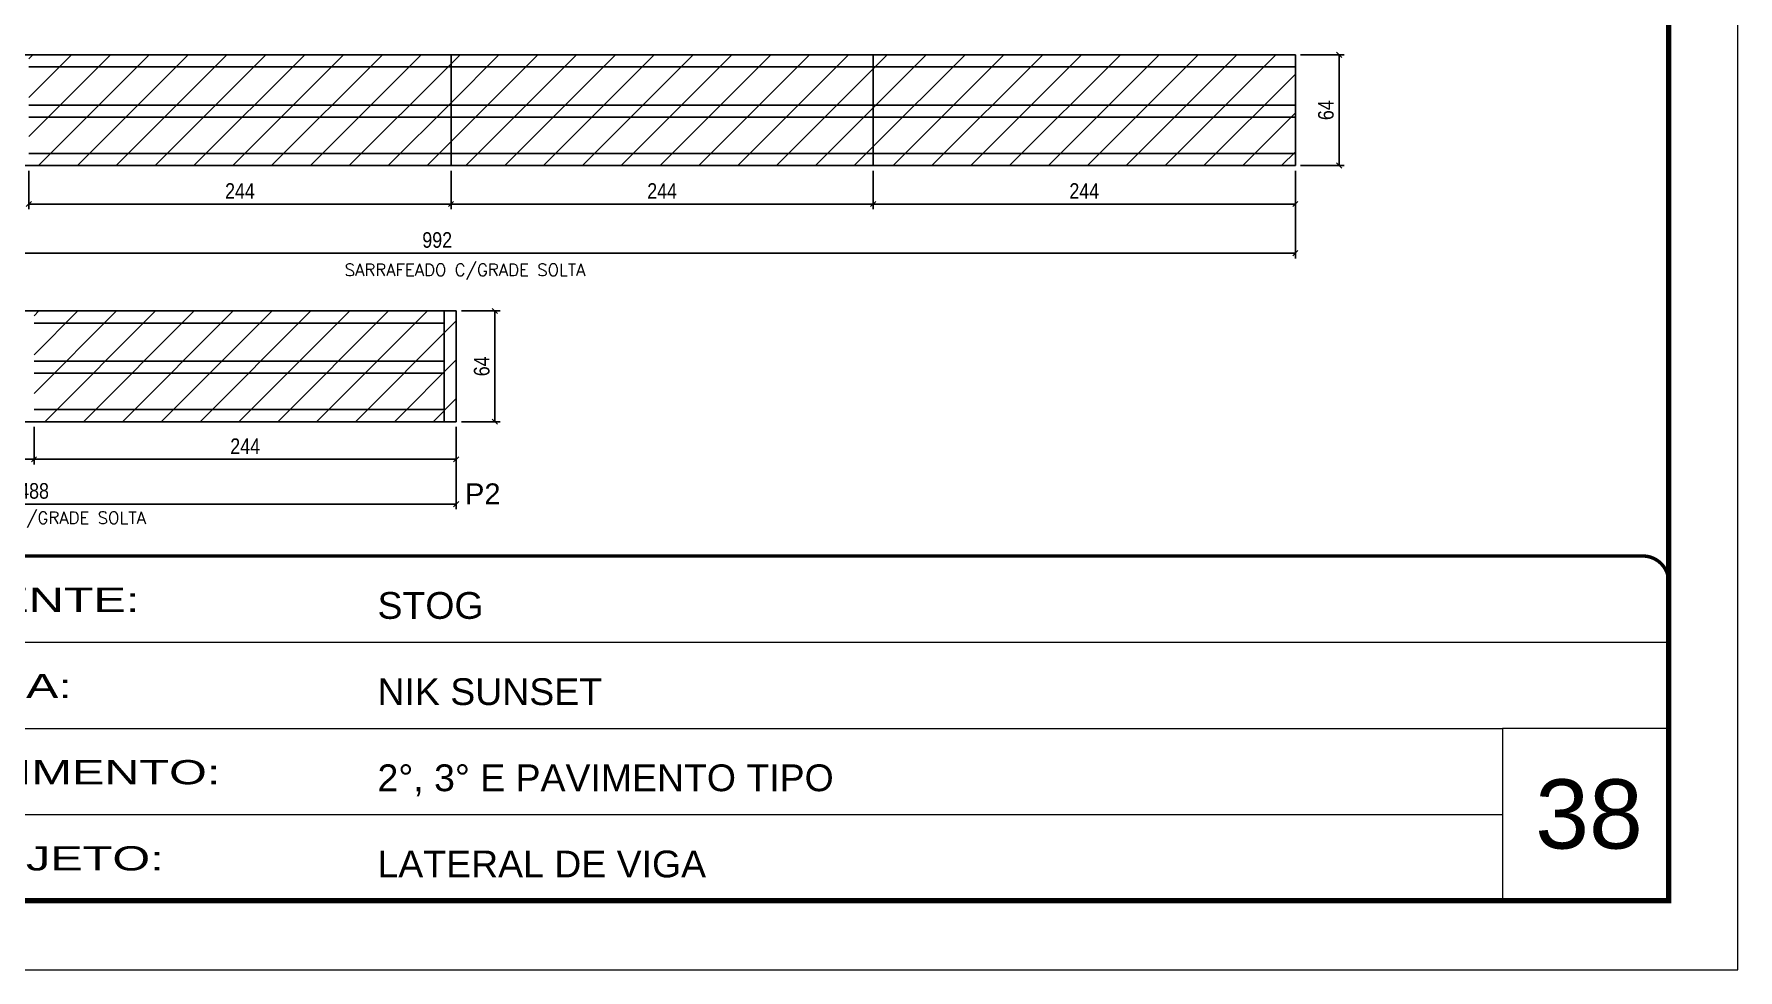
# Model space of a CAD drawing. Extents: x -10448 to -1189, y -11772 to 17235.
# Drawn here: x -8363 to -7378, y 5457 to 5998 of the extents above; entities that cross this region are included whole.
import ezdxf

# ---------------------------------------------------------------- set-up
doc = ezdxf.new("R2010")
doc.units = 0
doc.linetypes.add('CONTINUO', pattern=[0])
doc.linetypes.add('DASHED', pattern=[0.75, 0.5, -0.25])
for name, color, linetype in [('5', 5, 'Continuous'), ('COTA', 241, 'Continuous'), ('Painéis', 200, 'Continuous'), ('Reaproveitamento', 251, 'Continuous'), ('SARR_2.2x7', 40, 'Continuous')]:
    doc.layers.add(name, color=color, linetype=linetype)
for name, color, linetype, lineweight in [('CARIMBO', 255, 'Continuous', 9), ('Folhas', 255, 'Continuous', 9), ('SARRAFO DE PRESSAO', 251, 'DASHED', 9)]:
    doc.layers.add(name, color=color, linetype=linetype, lineweight=lineweight)
doc.styles.add('ARIAL', font='arial.ttf')
doc.styles.add('COTA TECNICA-50', font='techl___.ttf', dxfattribs={"height": 9})
doc.styles.add('Romans', font='romans.shx')
doc.styles.get("Standard").update_dxf_attribs({"font": 'arial.ttf'})
doc.styles.add('Tecnologia', font='')
doc.styles.get('Tecnologia').set_extended_font_data('Forgotten Futurist')
doc.dimstyles.new('COTA PAINEL-50', dxfattribs={"dimtxt": 9, "dimasz": 3, "dimexe": 3, "dimexo": 3, "dimgap": 3, "dimtad": 1, "dimdec": 1, "dimzin": 12, "dimdsep": 46, "dimtxsty": 'COTA TECNICA-50', "dimblk1": 'OBLIQUE', "dimblk2": 'OBLIQUE', "dimsah": 1, "dimcen": 0.9, "dimclrd": 4, "dimclre": 4, "dimclrt": 240, "dimadec": 1, "dimazin": 3, "dimtfac": 1, "dimtdec": 1, "dimtmove": 0, "dimatfit": 3, "dimfxl": 1, "dimtolj": 1, "dimtzin": 12, "dimarcsym": 0})
pattern_1 = [(45, (-139469.283, -18456.478), (-11.2253202, 11.2253202), [])]

# ---------------------------------------------------------------- blocks, each defined once
blk = doc.blocks.new('9999999999')
at = {"color": 30, "linetype": 'CONTINUO'}
for p, q in [((98564.56, 34379.64), (99583.98, 34379.64)), ((98564.56, 34329.83), (99487.98, 34329.83)), ((99583.98, 34329.83), (99487.98, 34329.83)), ((99487.98, 34329.83), (99487.98, 34230.21)), ((98564.56, 34280.02), (99487.98, 34280.02))]:
    blk.add_line(p, q, dxfattribs=at)
at = {"color": 30, "linetype": 'CONTINUO', "const_width": 2}
blk.add_lwpolyline([(99583.98, 34230.21), (99583.98, 34414.45, 0.414214), (99568.98, 34429.45), (98228.98, 34429.45, 0.414214), (98213.98, 34414.45), (98213.98, 34245.21, 0.414214), (98228.98, 34230.21), (99583.98, 34230.21)], format="xyb", dxfattribs=at)
at = {"layer": 'Folhas'}
blk.add_lwpolyline([(98138.98, 34190.21), (99623.98, 34190.21), (99623.98, 35240.21), (98138.98, 35240.21)], close=True, dxfattribs=at)
at = {"layer": 'Folhas', "color": 30, "const_width": 3}
blk.add_lwpolyline([(98213.98, 34230.21), (99583.98, 34230.21), (99583.98, 35200.21), (98213.98, 35200.21)], close=True, dxfattribs=at)
at = {"color": 7, "linetype": 'Continuous', "ltscale": 5, "style": 'ARIAL'}
for s, height, p in [('STOG', 15.483, (98837.68, 34393.13)), ('NIK SUNSET', 15.483, (98837.68, 34343.32)), ('2°, 3° E PAVIMENTO TIPO', 15.4829, (98837.68, 34293.51)), ('LATERAL DE VIGA', 15.4829, (98837.68, 34243.7))]:
    blk.add_text(s, height=height, dxfattribs=at).set_placement(p)
at = {"layer": 'Folhas', "color": 7, "style": 'Tecnologia', "width": 1.5}
for s, p in [('CLIENTE:', (98573.65, 34397.17)), ('OBRA:', (98573.65, 34347.31)), ('PAVIMENTO:', (98573.65, 34297.5)), ('PROJETO:', (98573.65, 34247.69))]:
    blk.add_text(s, height=14, dxfattribs=at).set_placement(p)
blk = doc.blocks.new('_Oblique')
at = {"color": 0, "linetype": 'ByBlock', "lineweight": -2}
blk.add_line((-0.5, -0.5), (0.5, 0.5), dxfattribs=at)
blk = doc.blocks.new('*D605')
at = {"layer": 'COTA', "color": 4, "linetype": 'ByBlock', "lineweight": -2, "transparency": 16777216}
for p, q in [((-8122.09, 5918.98), (-8122.09, 5896.73)), ((-7878.09, 5918.98), (-7878.09, 5896.73)), ((-8122.09, 5899.73), (-7878.09, 5899.73))]:
    blk.add_line(p, q, dxfattribs=at)
at = {"layer": 'Defpoints', "color": 0, "linetype": 'ByBlock', "transparency": 16777216}
for p in [(-8122.09, 5921.98), (-7878.09, 5921.98), (-7878.09, 5899.73)]:
    blk.add_point(p, dxfattribs=at)
at = {"layer": 'COTA', "color": 4, "linetype": 'ByBlock', "lineweight": -2, "transparency": 16777216, "xscale": 3, "yscale": 3, "zscale": 3, "rotation": 180}
blk.add_blockref('_Oblique', (-8122.09, 5899.73), dxfattribs=at)
at = {"layer": 'COTA', "color": 4, "linetype": 'ByBlock', "lineweight": -2, "transparency": 16777216, "xscale": 3, "yscale": 3, "zscale": 3}
blk.add_blockref('_Oblique', (-7878.09, 5899.73), dxfattribs=at)
at = {"layer": 'COTA', "color": 240, "linetype": 'ByBlock', "transparency": 16777216, "insert": (-8000.09, 5907.29), "char_height": 9, "attachment_point": 5, "style": 'COTA TECNICA-50'}
blk.add_mtext('\\A1;244', dxfattribs=at)
blk = doc.blocks.new('*D606')
at = {"layer": 'COTA', "color": 4, "linetype": 'ByBlock', "lineweight": -2, "transparency": 16777216}
for p, q in [((-8366.09, 5918.98), (-8366.09, 5896.73)), ((-8122.09, 5918.98), (-8122.09, 5896.73)), ((-8122.09, 5899.73), (-8366.09, 5899.73))]:
    blk.add_line(p, q, dxfattribs=at)
at = {"layer": 'Defpoints', "color": 0, "linetype": 'ByBlock', "transparency": 16777216}
for p in [(-8366.09, 5921.98), (-8122.09, 5921.98), (-8366.09, 5899.73)]:
    blk.add_point(p, dxfattribs=at)
at = {"layer": 'COTA', "color": 4, "linetype": 'ByBlock', "lineweight": -2, "transparency": 16777216, "xscale": 3, "yscale": 3, "zscale": 3, "rotation": 180}
blk.add_blockref('_Oblique', (-8366.09, 5899.73), dxfattribs=at)
at = {"layer": 'COTA', "color": 4, "linetype": 'ByBlock', "lineweight": -2, "transparency": 16777216, "xscale": 3, "yscale": 3, "zscale": 3}
blk.add_blockref('_Oblique', (-8122.09, 5899.73), dxfattribs=at)
at = {"layer": 'COTA', "color": 240, "linetype": 'ByBlock', "transparency": 16777216, "insert": (-8244.09, 5907.29), "char_height": 9, "attachment_point": 5, "style": 'COTA TECNICA-50'}
blk.add_mtext('\\A1;244', dxfattribs=at)
blk = doc.blocks.new('*D607')
at = {"layer": 'COTA', "color": 4, "linetype": 'ByBlock', "lineweight": -2, "transparency": 16777216}
for p, q in [((-8363.09, 5770.94), (-8363.09, 5749.19)), ((-8119.09, 5770.94), (-8119.09, 5749.19)), ((-8363.09, 5752.19), (-8119.09, 5752.19))]:
    blk.add_line(p, q, dxfattribs=at)
at = {"layer": 'Defpoints', "color": 0, "linetype": 'ByBlock', "transparency": 16777216}
for p in [(-8363.09, 5773.94), (-8119.09, 5773.94), (-8119.09, 5752.19)]:
    blk.add_point(p, dxfattribs=at)
at = {"layer": 'COTA', "color": 4, "linetype": 'ByBlock', "lineweight": -2, "transparency": 16777216, "xscale": 3, "yscale": 3, "zscale": 3, "rotation": 180}
blk.add_blockref('_Oblique', (-8363.09, 5752.19), dxfattribs=at)
at = {"layer": 'COTA', "color": 4, "linetype": 'ByBlock', "lineweight": -2, "transparency": 16777216, "xscale": 3, "yscale": 3, "zscale": 3}
blk.add_blockref('_Oblique', (-8119.09, 5752.19), dxfattribs=at)
at = {"layer": 'COTA', "color": 240, "linetype": 'ByBlock', "transparency": 16777216, "insert": (-8241.09, 5759.76), "char_height": 9, "attachment_point": 5, "style": 'COTA TECNICA-50'}
blk.add_mtext('\\A1;244', dxfattribs=at)
blk = doc.blocks.new('*D608')
at = {"layer": 'COTA', "color": 4, "linetype": 'ByBlock', "lineweight": -2, "transparency": 16777216}
for p, q in [((-7878.09, 5918.98), (-7878.09, 5896.73)), ((-7634.09, 5918.98), (-7634.09, 5896.73)), ((-7634.09, 5899.73), (-7878.09, 5899.73))]:
    blk.add_line(p, q, dxfattribs=at)
at = {"layer": 'Defpoints', "color": 0, "linetype": 'ByBlock', "transparency": 16777216}
for p in [(-7878.09, 5921.98), (-7634.09, 5921.98), (-7878.09, 5899.73)]:
    blk.add_point(p, dxfattribs=at)
at = {"layer": 'COTA', "color": 4, "linetype": 'ByBlock', "lineweight": -2, "transparency": 16777216, "xscale": 3, "yscale": 3, "zscale": 3, "rotation": 180}
blk.add_blockref('_Oblique', (-7878.09, 5899.73), dxfattribs=at)
at = {"layer": 'COTA', "color": 4, "linetype": 'ByBlock', "lineweight": -2, "transparency": 16777216, "xscale": 3, "yscale": 3, "zscale": 3}
blk.add_blockref('_Oblique', (-7634.09, 5899.73), dxfattribs=at)
at = {"layer": 'COTA', "color": 240, "linetype": 'ByBlock', "transparency": 16777216, "insert": (-7756.09, 5907.29), "char_height": 9, "attachment_point": 5, "style": 'COTA TECNICA-50'}
blk.add_mtext('\\A1;244', dxfattribs=at)
blk = doc.blocks.new('*D1666')
at = {"layer": 'COTA', "color": 4, "linetype": 'ByBlock', "lineweight": -2, "transparency": 16777216}
for p, q in [((-8607.09, 5770.94), (-8607.09, 5749.19)), ((-8363.09, 5770.94), (-8363.09, 5749.19)), ((-8607.09, 5752.19), (-8363.09, 5752.19))]:
    blk.add_line(p, q, dxfattribs=at)
at = {"layer": 'Defpoints', "color": 0, "linetype": 'ByBlock', "transparency": 16777216}
for p in [(-8607.09, 5773.94), (-8363.09, 5773.94), (-8363.09, 5752.19)]:
    blk.add_point(p, dxfattribs=at)
at = {"layer": 'COTA', "color": 4, "linetype": 'ByBlock', "lineweight": -2, "transparency": 16777216, "xscale": 3, "yscale": 3, "zscale": 3, "rotation": 180}
blk.add_blockref('_Oblique', (-8607.09, 5752.19), dxfattribs=at)
at = {"layer": 'COTA', "color": 4, "linetype": 'ByBlock', "lineweight": -2, "transparency": 16777216, "xscale": 3, "yscale": 3, "zscale": 3}
blk.add_blockref('_Oblique', (-8363.09, 5752.19), dxfattribs=at)
at = {"layer": 'COTA', "color": 240, "linetype": 'ByBlock', "transparency": 16777216, "insert": (-8485.09, 5759.76), "char_height": 9, "attachment_point": 5, "style": 'COTA TECNICA-50'}
blk.add_mtext('\\A1;244', dxfattribs=at)
blk = doc.blocks.new('*D1667')
at = {"layer": 'COTA', "color": 4, "linetype": 'ByBlock', "lineweight": -2, "transparency": 16777216}
for p, q in [((-7631.09, 5985.98), (-7605.8, 5985.98)), ((-7608.8, 5921.98), (-7608.8, 5985.98)), ((-7631.09, 5921.98), (-7605.8, 5921.98))]:
    blk.add_line(p, q, dxfattribs=at)
at = {"layer": 'Defpoints', "color": 0, "linetype": 'ByBlock', "transparency": 16777216}
for p in [(-7634.09, 5985.98), (-7608.8, 5985.98), (-7634.09, 5921.98)]:
    blk.add_point(p, dxfattribs=at)
at = {"layer": 'COTA', "color": 4, "linetype": 'ByBlock', "lineweight": -2, "transparency": 16777216, "xscale": 3, "yscale": 3, "zscale": 3}
for p, rotation in [((-7608.8, 5985.98), 90), ((-7608.8, 5921.98), 270)]:
    blk.add_blockref('_Oblique', p, dxfattribs=dict(at, rotation=rotation))
at = {"layer": 'COTA', "color": 240, "linetype": 'ByBlock', "transparency": 16777216, "insert": (-7616.39, 5953.98), "char_height": 9, "attachment_point": 5, "rotation": 90, "style": 'COTA TECNICA-50'}
blk.add_mtext('\\A1;64', dxfattribs=at)
blk = doc.blocks.new('*D1668')
at = {"layer": 'COTA', "color": 4, "linetype": 'ByBlock', "lineweight": -2, "transparency": 16777216}
for p, q in [((-8116.09, 5837.94), (-8093.73, 5837.94)), ((-8096.73, 5773.94), (-8096.73, 5837.94)), ((-8116.09, 5773.94), (-8093.73, 5773.94))]:
    blk.add_line(p, q, dxfattribs=at)
at = {"layer": 'Defpoints', "color": 0, "linetype": 'ByBlock', "transparency": 16777216}
for p in [(-8119.09, 5837.94), (-8096.73, 5837.94), (-8119.09, 5773.94)]:
    blk.add_point(p, dxfattribs=at)
at = {"layer": 'COTA', "color": 4, "linetype": 'ByBlock', "lineweight": -2, "transparency": 16777216, "xscale": 3, "yscale": 3, "zscale": 3}
for p, rotation in [((-8096.73, 5837.94), 90), ((-8096.73, 5773.94), 270)]:
    blk.add_blockref('_Oblique', p, dxfattribs=dict(at, rotation=rotation))
at = {"layer": 'COTA', "color": 240, "linetype": 'ByBlock', "transparency": 16777216, "insert": (-8104.32, 5805.94), "char_height": 9, "attachment_point": 5, "rotation": 90, "style": 'COTA TECNICA-50'}
blk.add_mtext('\\A1;64', dxfattribs=at)
blk = doc.blocks.new('*D1669')
at = {"layer": 'COTA', "color": 4, "linetype": 'ByBlock', "lineweight": -2, "transparency": 16777216}
for p, q in [((-8626.09, 5918.98), (-8626.09, 5868.33)), ((-7634.09, 5918.98), (-7634.09, 5868.33)), ((-8626.09, 5871.33), (-7634.09, 5871.33))]:
    blk.add_line(p, q, dxfattribs=at)
at = {"layer": 'Defpoints', "color": 0, "linetype": 'ByBlock', "transparency": 16777216}
for p in [(-8626.09, 5921.98), (-7634.09, 5921.98), (-7634.09, 5871.33)]:
    blk.add_point(p, dxfattribs=at)
at = {"layer": 'COTA', "color": 4, "linetype": 'ByBlock', "lineweight": -2, "transparency": 16777216, "xscale": 3, "yscale": 3, "zscale": 3, "rotation": 180}
blk.add_blockref('_Oblique', (-8626.09, 5871.33), dxfattribs=at)
at = {"layer": 'COTA', "color": 4, "linetype": 'ByBlock', "lineweight": -2, "transparency": 16777216, "xscale": 3, "yscale": 3, "zscale": 3}
blk.add_blockref('_Oblique', (-7634.09, 5871.33), dxfattribs=at)
at = {"layer": 'COTA', "color": 240, "linetype": 'ByBlock', "transparency": 16777216, "insert": (-8130.09, 5878.91), "char_height": 9, "attachment_point": 5, "style": 'COTA TECNICA-50'}
blk.add_mtext('\\A1;992', dxfattribs=at)
blk = doc.blocks.new('*D1670')
at = {"layer": 'COTA', "color": 4, "linetype": 'ByBlock', "lineweight": -2, "transparency": 16777216}
for p, q in [((-8607.09, 5770.94), (-8607.09, 5723.29)), ((-8119.09, 5770.94), (-8119.09, 5723.29)), ((-8607.09, 5726.29), (-8119.09, 5726.29))]:
    blk.add_line(p, q, dxfattribs=at)
at = {"layer": 'Defpoints', "color": 0, "linetype": 'ByBlock', "transparency": 16777216}
for p in [(-8607.09, 5773.94), (-8119.09, 5773.94), (-8119.09, 5726.29)]:
    blk.add_point(p, dxfattribs=at)
at = {"layer": 'COTA', "color": 4, "linetype": 'ByBlock', "lineweight": -2, "transparency": 16777216, "xscale": 3, "yscale": 3, "zscale": 3, "rotation": 180}
blk.add_blockref('_Oblique', (-8607.09, 5726.29), dxfattribs=at)
at = {"layer": 'COTA', "color": 4, "linetype": 'ByBlock', "lineweight": -2, "transparency": 16777216, "xscale": 3, "yscale": 3, "zscale": 3}
blk.add_blockref('_Oblique', (-8119.09, 5726.29), dxfattribs=at)
at = {"layer": 'COTA', "color": 240, "linetype": 'ByBlock', "transparency": 16777216, "insert": (-8363.09, 5733.87), "char_height": 9, "attachment_point": 5, "style": 'COTA TECNICA-50'}
blk.add_mtext('\\A1;488', dxfattribs=at)

msp = doc.modelspace()

# ---------------------------------------------------------------- hatches: boundary and pattern name
at = {"layer": 'Reaproveitamento', "linetype": 'ByBlock'}
h = msp.add_hatch(dxfattribs=at)
h.set_pattern_fill('ANSI31', color=256, scale=5)
h.set_pattern_definition(pattern_1)
h.paths.add_polyline_path([(-8366.09, 5985.98), (-8366.09, 5921.98), (-8122.09, 5921.98), (-8122.09, 5985.98)])
h = msp.add_hatch(dxfattribs=at)
h.set_pattern_fill('ANSI31', color=256, scale=5)
h.set_pattern_definition(pattern_1)
h.paths.add_polyline_path([(-8122.09, 5985.98), (-8122.09, 5921.98), (-7878.09, 5921.98), (-7878.09, 5985.98)])
h = msp.add_hatch(dxfattribs=at)
h.set_pattern_fill('ANSI31', color=256, scale=5)
h.set_pattern_definition(pattern_1)
h.paths.add_polyline_path([(-7878.09, 5985.98), (-7878.09, 5921.98), (-7634.09, 5921.98), (-7634.09, 5985.98)])
h = msp.add_hatch(dxfattribs=at)
h.set_pattern_fill('ANSI31', color=256, scale=5)
h.set_pattern_definition([(45, (-139469.283, -18428.478), (-11.2253202, 11.2253202), [])])
h.paths.add_polyline_path([(-8119.09, 5773.94), (-8119.09, 5837.94), (-8363.09, 5837.94), (-8363.09, 5773.94)])

# ---------------------------------------------------------------- linework, layer by layer
at = {"layer": 'Painéis', "linetype": 'Continuous'}
for p, q in [((-7634.09, 5985.98), (-8603.09, 5985.98)), ((-8122.09, 5985.98), (-8122.09, 5921.98)), ((-7878.09, 5985.98), (-7878.09, 5921.98)), ((-7634.09, 5985.98), (-7634.09, 5921.98)), ((-8626.09, 5921.98), (-7634.09, 5921.98)), ((-8119.09, 5837.94), (-8607.09, 5837.94)), ((-8119.09, 5773.94), (-8119.09, 5837.94)), ((-8607.09, 5773.94), (-8119.09, 5773.94))]:
    msp.add_line(p, q, dxfattribs=at)
at = {"layer": 'SARR_2.2x7', "linetype": 'Continuous'}
for p, q in [((-8122.09, 5978.98), (-7878.09, 5978.98)), ((-8122.09, 5956.98), (-7878.09, 5956.98)), ((-8122.09, 5949.98), (-7878.09, 5949.98)), ((-8122.09, 5928.98), (-7878.09, 5928.98)), ((-8363.09, 5830.94), (-8126.09, 5830.94)), ((-8126.09, 5773.94), (-8126.09, 5837.94)), ((-8363.09, 5808.94), (-8126.09, 5808.94)), ((-8363.09, 5801.94), (-8126.09, 5801.94)), ((-8363.09, 5780.94), (-8126.09, 5780.94))]:
    msp.add_line(p, q, dxfattribs=at)
for points in [[(-8122.09, 5978.98), (-8366.09, 5978.98)], [(-7634.09, 5978.98), (-7878.09, 5978.98)], [(-8122.09, 5956.98), (-8366.09, 5956.98)], [(-8366.09, 5949.98), (-8122.09, 5949.98)], [(-7634.09, 5956.98), (-7878.09, 5956.98)], [(-7878.09, 5949.98), (-7634.09, 5949.98)], [(-8366.09, 5928.98), (-8122.09, 5928.98)], [(-7878.09, 5928.98), (-7634.09, 5928.98)]]:
    msp.add_lwpolyline(points, dxfattribs=at)

# ---------------------------------------------------------------- block references
at = {"layer": 'SARRAFO DE PRESSAO', "color": 6, "linetype": 'ByBlock'}
msp.add_blockref('9999999999', (-107002.26, -28733.15), dxfattribs=at)

# ---------------------------------------------------------------- texts
at = {"layer": '5', "linetype": 'Continuous'}
msp.add_text('P2', height=12, rotation=0.00004, dxfattribs=at).set_placement((-8113.97, 5726.26))
at = {"layer": 'CARIMBO', "style": 'ARIAL'}
msp.add_text('38', height=40, dxfattribs=at).set_placement((-7495.42, 5527.2))
at = {"layer": 'Painéis', "color": 1, "char_height": 7, "attachment_point": 5, "style": 'Romans'}
for insert in [(-8113.98, 5860.53), (-8368.04, 5717.25)]:
    msp.add_mtext('\\A1;SARRAFEADO C/GRADE SOLTA', dxfattribs=dict(at, insert=insert))

# ---------------------------------------------------------------- dimensions: what is measured, and where the dimension line sits
at = {"layer": 'COTA', "linetype": 'ByBlock'}
for base, p1, p2, picture, middle in [((-7608.8, 5985.98), (-7634.09, 5921.98), (-7634.09, 5985.98), '*D1667', (-7616.39, 5953.98)), ((-8096.73, 5837.94), (-8119.09, 5773.94), (-8119.09, 5837.94), '*D1668', (-8104.32, 5805.94))]:
    dim = msp.add_linear_dim(base=base, p1=p1, p2=p2, angle=90, dimstyle='COTA PAINEL-50', dxfattribs=at)
    dim.commit()
    dim.dimension.update_dxf_attribs({"geometry": picture, "text_midpoint": middle})
for base, p1, p2, picture, middle in [((-7634.09, 5871.33), (-8626.09, 5921.98), (-7634.09, 5921.98), '*D1669', (-8130.09, 5878.91)), ((-8363.09, 5752.19), (-8607.09, 5773.94), (-8363.09, 5773.94), '*D1666', (-8485.09, 5759.76)), ((-8119.09, 5726.29), (-8607.09, 5773.94), (-8119.09, 5773.94), '*D1670', (-8363.09, 5733.87))]:
    dim = msp.add_linear_dim(base=base, p1=p1, p2=p2, dimstyle='COTA PAINEL-50', dxfattribs=at)
    dim.commit()
    dim.dimension.update_dxf_attribs({"geometry": picture, "text_midpoint": middle})
for base, p1, p2, picture, middle in [((-8366.09, 5899.73), (-8122.09, 5921.98), (-8366.09, 5921.98), '*D606', (-8244.09, 5899.73)), ((-7878.09, 5899.73), (-7634.09, 5921.98), (-7878.09, 5921.98), '*D608', (-7756.09, 5899.73))]:
    dim = msp.add_linear_dim(base=base, p1=p1, p2=p2, dimstyle='COTA PAINEL-50', override={"dimarcsym": 1}, dxfattribs=at)
    dim.commit()
    dim.dimension.update_dxf_attribs({"geometry": picture, "text_midpoint": middle, "dimtype": 160})
for base, p1, p2, picture, middle in [((-7878.09, 5899.73), (-8122.09, 5921.98), (-7878.09, 5921.98), '*D605', (-8000.09, 5907.29)), ((-8119.09, 5752.19), (-8363.09, 5773.94), (-8119.09, 5773.94), '*D607', (-8241.09, 5759.76))]:
    dim = msp.add_linear_dim(base=base, p1=p1, p2=p2, dimstyle='COTA PAINEL-50', override={"dimarcsym": 1}, dxfattribs=at)
    dim.commit()
    dim.dimension.update_dxf_attribs({"geometry": picture, "text_midpoint": middle})

doc.saveas('drawing.dxf')
